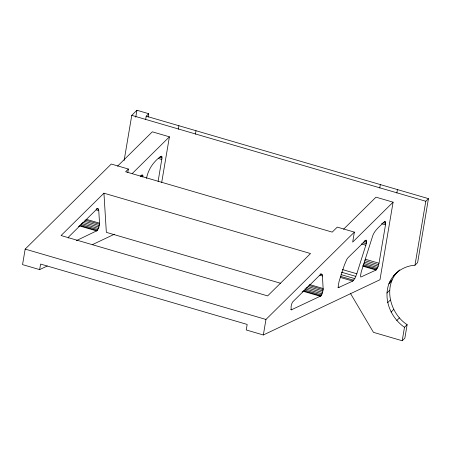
<?xml version="1.0" encoding="UTF-8"?>
<svg xmlns="http://www.w3.org/2000/svg" width="451" height="451" viewBox="0 0 451 451"><rect width="100%" height="100%" fill="white"/><g stroke="black" fill="none" stroke-linecap="round" stroke-linejoin="round"><path stroke-width="0.68" d="M76.433 240.603L97.315 230.529L98.91 227.062L99.53 223.172L98.763 210.634L98.436 209.112L97.737 208.599L96.756 209.157L68.902 236.668L68.18 238.049M323.181 289.621L322.442 275.989L322.121 274.467L321.422 273.954L320.435 274.512L292.586 302.023C291.261 304.278 290.686 307.328 291.374 309.826L320.999 295.884L322.11 293.815L323.181 289.621L308.709 285.393M140.396 176.482L141.896 174.999L142.736 174.977L142.86 176.91L140.227 176.144M366.539 242.266L366.584 241.093L366.071 240.079L348.099 257.622L346.853 259.297L344.401 264.962L339.113 281.306L338.227 285.979L338.616 287.535L352.778 281.063L354.79 278.622L356.809 273.768L366.297 243.709L366.539 242.266L363.912 241.499M158.109 181.42L161.988 158.025L161.729 156.204L160.787 156.339C153.391 161.824 148.21 169.322 146.513 178.393M385.504 224.829L385.644 222.253L385.413 221.559L384.472 221.695C379.753 226.515 373.682 230.726 372.12 237.705L361.223 271.942L360.512 275.786L360.839 277.055L376.055 270.042L377.718 267.595L379.009 263.237L385.504 224.829L381.557 223.673M127.825 172.361L128.383 169.035L111.279 164.04L25.177 249.099L22.55 264.619L39.654 269.613L47.259 266.011M39.654 269.613L40.59 264.072L247.171 324.427L246.235 329.969L263.339 334.969L379.979 279.733L393.092 202.172L375.993 197.177L343.561 229.215M124.132 160.483L131.765 115.355L136.924 110.258L148.717 113.703L148.142 117.119M135.745 117.198L136.924 110.258M145.639 119.594L146.214 116.178L148.717 113.703M161.684 182.525L169.413 136.822L152.308 131.822L117.542 166.165M178.303 129.172L178.889 125.716M195.407 134.144L195.993 130.711M263.339 334.969L265.96 319.449L354.368 232.118L337.263 227.124L332.207 232.118L125.626 171.763L128.383 169.035M354.368 232.118L352.682 242.097L393.092 202.172M379.748 188.028L380.34 184.572M396.852 193.028L397.444 189.572M350.337 293.218L373.456 332.342L402.202 340.742L404.479 327.285L407.135 324.658C389.501 313.439 382.239 284.305 399.749 269.901M404.479 327.285C390.938 317.87 383.209 299.881 388.852 283.882C393.013 273.159 403.572 265.904 414.976 265.227L425.795 201.259L428.45 198.637L146.214 116.178M407.135 324.658L404.857 338.12L402.202 340.742M428.45 198.637L417.632 262.606L414.976 265.227M78.435 226.577L79.709 225.979L80.768 224.66L97.873 229.66M302.119 291.932L303.393 291.329L304.453 290.016L321.557 295.016M103.939 193.186L61.06 235.54L267.64 295.895L310.519 253.541L103.939 193.186L106.346 232.35L280.522 283.239M132.16 173.618L169.413 136.822M393.638 275.646L396.294 273.024M389.422 282.489L392.077 279.868M388.852 283.882L391.507 281.261M386.896 293.015L389.551 290.393M387.64 302.666L390.295 300.045M391.028 312.075L393.684 309.454M396.79 320.503L399.445 317.882M92.269 244.696L114.453 234.193M131.765 115.355L425.795 201.259M160.641 156.514L161.96 156.897M384.325 221.864L385.644 222.253M159.361 157.252L161.988 158.025M383.04 222.608L385.673 223.375M158.532 158.515L161.824 159.474M140.926 175.163L142.899 175.738M364.611 240.518L366.584 241.093M363.01 242.751L366.297 243.709M361.274 243.906L365.879 245.248M365.192 259.201L379.009 263.237M364.882 260.672L378.693 264.709M364.436 262.166L378.254 266.203M363.906 263.559L377.718 267.595M363.326 264.726L377.143 268.762M362.756 265.566L376.568 269.602M362.897 266.197L376.055 270.042M342.332 269.54L356.809 273.768M341.379 272.167L355.85 276.395M340.979 274.586L354.79 278.622M340.573 276.384L353.731 280.229M340.279 277.41L352.778 281.063M96.463 208.537L98.436 209.112M320.148 273.892L322.121 274.467M96.131 209.867L98.763 210.634M319.815 275.217L322.442 275.989M337.76 287.169L339.073 287.552M86.378 219.327L99.53 223.172M309.403 284.491L323.215 288.527M85.025 220.037L99.496 224.265M84.151 221.193L99.282 225.613M307.836 286.548L322.967 290.968M82.465 222.258L98.91 227.062M306.15 287.614L322.595 292.417M81.321 223.465L98.425 228.46M305.006 288.82L322.11 293.815M80.21 225.534L97.315 230.529M303.895 290.884L320.999 295.884M79.709 225.979L96.813 230.974M303.393 291.329L320.498 296.33M290.523 309.482L291.836 309.865M25.177 249.099L265.96 319.449"/></g></svg>
